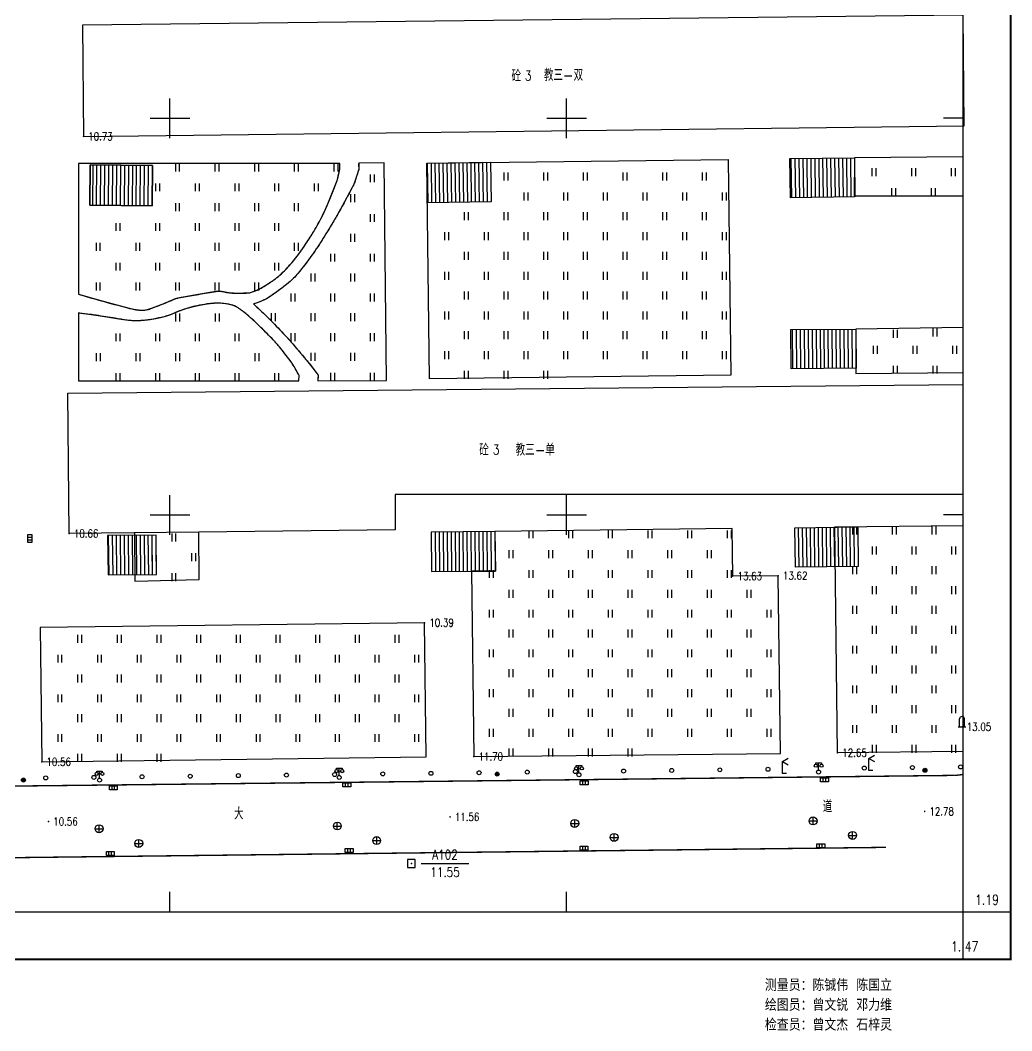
# Model space of a CAD drawing. Extents: x 1210 to 1476, y 1174 to 1460.
# Drawn here: x 1351.1 to 1476.1, y 1175 to 1302.4 of the extents above; entities that cross this region are included whole.
import ezdxf
from ezdxf.enums import TextEntityAlignment as Align

# ---------------------------------------------------------------- set-up
doc = ezdxf.new("R2010")
doc.units = 0
doc.header["$LTSCALE"] = 0.5
doc.header["$PDSIZE"] = 0.2
doc.linetypes.add('X3', pattern=[5, 4, -1])
doc.layers.get('0').update_dxf_attribs({"linetype": 'CONTINUOUS'})
doc.layers.add('ASSIST', color=7, linetype='CONTINUOUS', plot=False)
for name, color, linetype in [('COMPONENT', 4, 'CONTINUOUS'), ('DLDW', 11, 'CONTINUOUS'), ('DLSS', 4, 'CONTINUOUS'), ('GCD', 1, 'CONTINUOUS'), ('GXYZ', 2, 'CONTINUOUS'), ('JMD', 6, 'CONTINUOUS'), ('KZD', 1, 'CONTINUOUS'), ('SXSS', 5, 'CONTINUOUS'), ('TK', 7, 'CONTINUOUS'), ('ZBTZ', 3, 'CONTINUOUS')]:
    doc.layers.add(name, color=color, linetype=linetype)
doc.styles.add('HZ', font='rs.shx', dxfattribs={"width": 0.8, "bigfont": 'hztxt.shx'})
doc.linetypes.add('1161', pattern='A,0,[149,AAA.SHX,S=0.15,R=0,X=0,Y=0],-1.6', length=1.6)

# ---------------------------------------------------------------- blocks, each defined once
blk = doc.blocks.new('gc261')
blk.add_lwpolyline([(-1, -1), (1, -1), (1, 1), (-1, 1)], close=True)
blk.add_point((0, 0))
blk = doc.blocks.new('gc097')
for p, q in [((-0.7, 2), (-0.7, 2.3)), ((-0.7, 2.3), (0.7, 2.3)), ((0, 0.5), (0, 2.3)), ((0.7, 2.3), (0.7, 2))]:
    blk.add_line(p, q)
for centre, radius in [((-0.7, 1.6), 0.4), ((0, 0), 0.5), ((0.73, 1.6), 0.4)]:
    blk.add_circle(centre, radius)
blk = doc.blocks.new('gc043')
for p, q in [((-1, 0), (1, 0)), ((0, -1), (0, 1))]:
    blk.add_line(p, q)
blk.add_circle((0, 0), 1)
blk = doc.blocks.new('gcbj0102')
for p, q in [((-1, 0), (1, 0)), ((0, -1), (0, 1))]:
    blk.add_line(p, q)
blk.add_circle((0, 0), 1)
blk = doc.blocks.new('*U49')
at = {"linetype": 'Continuous'}
for points in [[(-0.5, 0.06), (-0.49, -0.11), (-0.49, 0.11)], [(-0.5, 0), (-0.5, -0.06), (-0.5, 0.06)], [(-0.49, -0.11), (-0.5, 0.06), (-0.5, -0.06)], [(-0.49, 0.11), (-0.47, -0.17), (-0.47, 0.17)], [(-0.47, -0.17), (-0.49, 0.11), (-0.49, -0.11)], [(-0.47, 0.17), (-0.45, -0.22), (-0.45, 0.22)], [(-0.45, -0.22), (-0.47, 0.17), (-0.47, -0.17)], [(-0.45, 0.22), (-0.42, -0.27), (-0.42, 0.27)], [(-0.42, -0.27), (-0.45, 0.22), (-0.45, -0.22)], [(-0.42, 0.27), (-0.39, -0.31), (-0.39, 0.31)], [(-0.39, -0.31), (-0.42, 0.27), (-0.42, -0.27)], [(-0.39, 0.31), (-0.35, -0.35), (-0.35, 0.35)], [(-0.35, -0.35), (-0.39, 0.31), (-0.39, -0.31)], [(-0.35, 0.35), (-0.31, -0.39), (-0.31, 0.39)], [(-0.31, -0.39), (-0.35, 0.35), (-0.35, -0.35)], [(-0.31, 0.39), (-0.27, -0.42), (-0.27, 0.42)], [(-0.27, -0.42), (-0.31, 0.39), (-0.31, -0.39)], [(-0.27, 0.42), (-0.22, -0.45), (-0.22, 0.45)], [(-0.22, -0.45), (-0.27, 0.42), (-0.27, -0.42)], [(-0.22, 0.45), (-0.17, -0.47), (-0.17, 0.47)], [(-0.17, -0.47), (-0.22, 0.45), (-0.22, -0.45)], [(-0.17, 0.47), (-0.11, -0.49), (-0.11, 0.49)], [(-0.11, -0.49), (-0.17, 0.47), (-0.17, -0.47)], [(-0.11, 0.49), (-0.06, -0.5), (-0.06, 0.5)], [(-0.06, -0.5), (-0.11, 0.49), (-0.11, -0.49)], [(0, -0.5), (-0.06, 0.5), (-0.06, -0.5)], [(-0.06, 0.5), (0, -0.5), (0, 0.5)], [(0.06, -0.5), (0, 0.5), (0, -0.5)], [(0, 0.5), (0.06, -0.5), (0.06, 0.5)], [(0.11, -0.49), (0.06, 0.5), (0.06, -0.5)], [(0.06, 0.5), (0.11, -0.49), (0.11, 0.49)], [(0.17, -0.47), (0.11, 0.49), (0.11, -0.49)], [(0.11, 0.49), (0.17, -0.47), (0.17, 0.47)], [(0.22, -0.45), (0.17, 0.47), (0.17, -0.47)], [(0.17, 0.47), (0.22, -0.45), (0.22, 0.45)], [(0.27, -0.42), (0.22, 0.45), (0.22, -0.45)], [(0.22, 0.45), (0.27, -0.42), (0.27, 0.42)], [(0.31, -0.39), (0.27, 0.42), (0.27, -0.42)], [(0.27, 0.42), (0.31, -0.39), (0.31, 0.39)], [(0.35, -0.35), (0.31, 0.39), (0.31, -0.39)], [(0.31, 0.39), (0.35, -0.35), (0.35, 0.35)], [(0.39, -0.31), (0.35, 0.35), (0.35, -0.35)], [(0.35, 0.35), (0.39, -0.31), (0.39, 0.31)], [(0.42, -0.27), (0.39, 0.31), (0.39, -0.31)], [(0.39, 0.31), (0.42, -0.27), (0.42, 0.27)], [(0.45, -0.22), (0.42, 0.27), (0.42, -0.27)], [(0.42, 0.27), (0.45, -0.22), (0.45, 0.22)], [(0.47, -0.17), (0.45, 0.22), (0.45, -0.22)], [(0.45, 0.22), (0.47, -0.17), (0.47, 0.17)], [(0.49, -0.11), (0.47, 0.17), (0.47, -0.17)], [(0.47, 0.17), (0.49, -0.11), (0.49, 0.11)], [(0.5, -0.06), (0.49, 0.11), (0.49, -0.11)], [(0.49, 0.11), (0.5, -0.06), (0.5, 0.06)], [(0.5, 0), (0.5, 0.06), (0.5, -0.06)]]:
    blk.add_solid(points, dxfattribs=at)
blk = doc.blocks.new('gcbj0106')
blk.add_circle((0, 0), 0.5)
at = {"linetype": 'Continuous'}
blk.add_blockref('*U49', (0, 0), dxfattribs=at)
blk = doc.blocks.new('gc052')
for p, q in [((0, 3), (1.39, 3.8)), ((0, 3), (1.39, 2.2)), ((0, 0), (0, 3)), ((1, 0), (0, 0))]:
    blk.add_line(p, q)
blk = doc.blocks.new('gc170')
at = {"linetype": 'Continuous'}
blk.add_circle((0, 0), 0.5, dxfattribs=at)
blk = doc.blocks.new('gc041')
for p, q in [((-1, 0.5), (1, 0.5)), ((-1, -0.5), (-1, 0.5)), ((-0.33, 0.5), (-0.33, -0.5)), ((0.33, 0.5), (0.33, -0.5)), ((1, 0.5), (1, -0.5)), ((1, -0.5), (-1, -0.5))]:
    blk.add_line(p, q)
blk = doc.blocks.new('gc106')
for p, q in [((-1, 0), (1, 0)), ((-0.6, 0), (-0.6, 2)), ((0.6, 0), (0.6, 2))]:
    blk.add_line(p, q)
blk.add_arc((0, 2), 0.6, 0, 180)
blk = doc.blocks.new('gc323')
at = {"flags": 128}
for points in [[(-0.5, 0), (-0.5, 2)], [(0.5, 0), (0.5, 2)]]:
    blk.add_lwpolyline(points, dxfattribs=at)
blk = doc.blocks.new('GC200')
at = {"linetype": 'Continuous', "const_width": 0.2, "flags": 128}
blk.add_lwpolyline([(-0.1, 0, 1), (0.1, 0, 1)], format="xyb", close=True, dxfattribs=at)
blk = doc.blocks.new('ac50tk')
for p, q in [((500, -12), (500, 512)), ((300, 195), (300, 205)), ((400, 195), (400, 205)), ((295, 200), (305, 200)), ((395, 200), (405, 200)), ((500, 200), (495, 200)), ((300, 95), (300, 105)), ((400, 95), (400, 105)), ((295, 100), (305, 100)), ((395, 100), (405, 100)), ((500, 100), (495, 100)), ((300, 0), (300, 5)), ((400, 0), (400, 5)), ((-12, 0), (512, 0))]:
    blk.add_line(p, q)
blk.add_lwpolyline([(-12, -12, 0.5, 0.5, 0), (-12, 512, 0.5, 0.5, 0), (512, 512, 0.5, 0.5, 0), (512, -12, 0.5, 0.5, 0)], format="xyseb", close=True)

msp = doc.modelspace()

# ---------------------------------------------------------------- linework, layer by layer
at = {"layer": 'ASSIST', "linetype": 'Continuous', "flags": 128}
for points in [[(1359.88, 1279.04), (1367.76, 1278.98), (1367.8, 1284.05), (1359.93, 1284.12)], [(1402.39, 1284.36), (1410.41, 1284.49), (1410.49, 1279.47), (1402.47, 1279.34)], [(1448.15, 1284.92), (1456.28, 1285.03), (1456.35, 1280.1), (1448.22, 1279.99)], [(1448.27, 1263.36), (1456.45, 1263.42), (1456.49, 1258.5), (1448.31, 1258.43)], [(1448.78, 1238.39), (1456.71, 1238.49), (1456.77, 1233.52), (1448.84, 1233.43)], [(1362.19, 1232.44), (1368.32, 1232.5), (1368.27, 1237.45), (1362.14, 1237.4)], [(1402.96, 1232.88), (1411.02, 1232.93), (1410.98, 1237.9), (1402.93, 1237.84)]]:
    msp.add_lwpolyline(points, close=True, dxfattribs=at)
at = {"layer": 'DLSS', "linetype": 'X3', "const_width": 0.15, "flags": 128}
for points, elevation in [([(1391.41, 1284.32), (1391.4, 1283.57)], 10.55), ([(1393.79, 1284.34), (1393.81, 1283.6)], 10.56), ([(1386.23, 1256.89), (1386.27, 1257.6)], 10.55), ([(1388.64, 1256.93), (1388.69, 1257.62)], 10.55)]:
    msp.add_lwpolyline(points, dxfattribs=dict(at, elevation=elevation))
for points in [[(1391.4, 1283.57, -0.008556), (1391.16, 1282.48, -0.027259), (1391.06, 1282.14, -0.015759), (1389.74, 1278.83, -0.024033), (1388.7, 1276.73, -0.012147), (1387.92, 1275.4, -0.010166), (1386.92, 1273.86, -0.027893), (1385.13, 1271.52, -0.039962), (1383.67, 1270.07, -0.027626), (1382.91, 1269.49, -0.015624), (1381.49, 1268.6, -0.034449), (1381, 1268.35, -0.018496), (1380.06, 1268)], [(1393.81, 1283.6, -0.012637), (1393.29, 1281.97, -0.038576), (1393.06, 1281.45, -0.004328), (1391.26, 1278.11, -0.010142), (1390.44, 1276.71, -0.001655), (1389.98, 1275.95, -0.00117), (1389.33, 1274.89, -0.016546), (1387.89, 1272.73, -0.014913), (1386.14, 1270.45, -0.050947), (1384.99, 1269.3, -0.026073), (1382.44, 1267.42, -0.043547), (1381.85, 1267.1, -0.020956), (1380.54, 1266.6)], [(1380.06, 1268, -0.001422), (1379.91, 1267.99, -0.007479), (1379.88, 1267.99, -0.007393), (1379.35, 1267.97, -0.003584), (1378.25, 1267.96, -0.058186), (1376.78, 1268.13, 0.091451), (1375.84, 1268.18, 0.007981), (1375.29, 1268.1, 0.001972), (1373.05, 1267.71, 0.001264), (1371.07, 1267.36, 0.014371), (1370.89, 1267.32, 0.049551), (1370.45, 1267.17, -0.014824), (1369.02, 1266.56, -0.005857), (1367.84, 1266.11, -0.012163), (1367.26, 1265.91, -0.087104), (1366.41, 1265.8, -0.052848), (1365.02, 1266.01, -0.001908), (1364.52, 1266.14, -0.000388), (1362.08, 1266.8, -0.002206), (1360.66, 1267.19, -0.001434), (1358.47, 1267.82)], [(1386.27, 1257.6, 0.014302), (1385.55, 1258.87, 0.028216), (1385.14, 1259.48, 0.003512), (1383.81, 1261.18, 0.014558), (1383.47, 1261.58, 0.011105), (1383.02, 1262.07, 0.003371), (1381.47, 1263.64, 0.019162), (1379.71, 1265.26, 0.031595), (1378.55, 1266.14, 0.080724), (1377.73, 1266.5, 0.054744), (1376.43, 1266.7, 0.047909), (1374.67, 1266.6, 0.033503), (1372.2, 1266.06, 0.033597), (1370.6, 1265.47, -0.040136), (1369.26, 1264.99, -0.041404), (1366.59, 1264.52, -0.057092), (1364.62, 1264.56, -0.008262), (1363.1, 1264.79, 0.005204), (1360.69, 1265.17, 0.004566), (1359.94, 1265.28, 0.002356), (1358.49, 1265.46)], [(1388.69, 1257.62, 0.004093), (1387.66, 1258.96, 0.008626), (1387.15, 1259.58, 0.000632), (1385.3, 1261.79, 0.007068), (1385.13, 1261.99, 0.007453), (1385.01, 1262.11, 0.000467), (1383.16, 1264.06, 0.010271), (1382.21, 1265.02, 0.00602), (1380.54, 1266.6)]]:
    msp.add_lwpolyline(points, format="xyb", dxfattribs=at)
at = {"layer": 'DLSS', "linetype": 'Continuous', "const_width": 0.175, "flags": 128}
msp.add_lwpolyline([(1468.9, 1207.18), (1405.25, 1206.45), (1342.91, 1205.75), (1341.04, 1208.75)], dxfattribs=at)
for points in [[(1470, 1207.31, -0.035686), (1468.9, 1207.18)], [(1460.28, 1198.11, 0.000002), (1432.81, 1197.78, 0.000002), (1405.34, 1197.46, 0.000009), (1295.34, 1196.16, 0.000006), (1220, 1195.27, 0.000006)]]:
    msp.add_lwpolyline(points, format="xyb", dxfattribs=at)
at = {"layer": 'JMD', "linetype": 'Continuous'}
for p, q in [((1367.8, 1284.05), (1359.93, 1284.12)), ((1360.26, 1279.04), (1360.3, 1284.11)), ((1360.76, 1279.04), (1360.8, 1284.11)), ((1361.26, 1279.03), (1361.3, 1284.1)), ((1361.76, 1279.03), (1361.8, 1284.1)), ((1362.26, 1279.02), (1362.3, 1284.1)), ((1362.76, 1279.02), (1362.8, 1284.09)), ((1363.26, 1279.02), (1363.3, 1284.09)), ((1363.76, 1279.01), (1363.8, 1284.08)), ((1364.26, 1279.01), (1364.3, 1284.08)), ((1364.76, 1279), (1364.8, 1284.08)), ((1365.26, 1279), (1365.3, 1284.07)), ((1365.76, 1279), (1365.8, 1284.07)), ((1366.26, 1278.99), (1366.3, 1284.06)), ((1366.76, 1278.99), (1366.8, 1284.06)), ((1367.26, 1278.98), (1367.3, 1284.06)), ((1367.76, 1278.98), (1367.8, 1284.05)), ((1402.39, 1284.36), (1410.41, 1284.49)), ((1402.41, 1284.36), (1402.49, 1279.34)), ((1402.91, 1284.37), (1402.99, 1279.35)), ((1403.41, 1284.38), (1403.49, 1279.36)), ((1403.91, 1284.39), (1403.99, 1279.37)), ((1404.41, 1284.4), (1404.49, 1279.37)), ((1404.91, 1284.4), (1404.99, 1279.38)), ((1405.41, 1284.41), (1405.49, 1279.39)), ((1405.91, 1284.42), (1405.99, 1279.4)), ((1406.41, 1284.43), (1406.49, 1279.41)), ((1406.91, 1284.44), (1406.99, 1279.41)), ((1407.41, 1284.44), (1407.49, 1279.42)), ((1407.91, 1284.45), (1407.99, 1279.43)), ((1408.41, 1284.46), (1408.49, 1279.44)), ((1408.91, 1284.47), (1408.99, 1279.45)), ((1409.41, 1284.48), (1409.49, 1279.45)), ((1409.91, 1284.48), (1409.99, 1279.46)), ((1410.41, 1284.49), (1410.49, 1279.47)), ((1448.15, 1284.92), (1456.28, 1285.03)), ((1448.28, 1284.92), (1448.35, 1279.99)), ((1448.78, 1284.93), (1448.85, 1280)), ((1449.28, 1284.93), (1449.35, 1280.01)), ((1449.78, 1284.94), (1449.85, 1280.02)), ((1450.28, 1284.95), (1450.35, 1280.02)), ((1450.78, 1284.95), (1450.85, 1280.03)), ((1451.28, 1284.96), (1451.35, 1280.04)), ((1451.78, 1284.97), (1451.85, 1280.04)), ((1452.28, 1284.97), (1452.35, 1280.05)), ((1452.78, 1284.98), (1452.85, 1280.06)), ((1453.28, 1284.99), (1453.35, 1280.06)), ((1453.78, 1285), (1453.85, 1280.07)), ((1454.28, 1285), (1454.35, 1280.08)), ((1454.78, 1285.01), (1454.85, 1280.08)), ((1455.28, 1285.02), (1455.35, 1280.09)), ((1455.78, 1285.02), (1455.85, 1280.1)), ((1456.28, 1285.03), (1456.35, 1280.1)), ((1359.88, 1279.04), (1367.76, 1278.98)), ((1410.49, 1279.47), (1402.47, 1279.34)), ((1456.35, 1280.1), (1448.22, 1279.99)), ((1448.27, 1263.36), (1456.45, 1263.42)), ((1448.45, 1263.36), (1448.49, 1258.43)), ((1448.95, 1263.36), (1448.99, 1258.44)), ((1449.45, 1263.37), (1449.49, 1258.44)), ((1449.95, 1263.37), (1449.99, 1258.45)), ((1450.45, 1263.38), (1450.49, 1258.45)), ((1450.95, 1263.38), (1450.99, 1258.45)), ((1451.45, 1263.38), (1451.49, 1258.46)), ((1451.95, 1263.39), (1451.99, 1258.46)), ((1452.45, 1263.39), (1452.49, 1258.47)), ((1452.95, 1263.4), (1452.99, 1258.47)), ((1453.45, 1263.4), (1453.49, 1258.47)), ((1453.95, 1263.4), (1453.99, 1258.48)), ((1454.45, 1263.41), (1454.49, 1258.48)), ((1454.95, 1263.41), (1454.99, 1258.49)), ((1455.45, 1263.42), (1455.49, 1258.49)), ((1455.95, 1263.42), (1455.99, 1258.49)), ((1456.45, 1263.42), (1456.49, 1258.5)), ((1456.49, 1258.5), (1448.31, 1258.43)), ((1448.78, 1238.39), (1456.71, 1238.49)), ((1449.21, 1238.4), (1449.27, 1233.43)), ((1449.71, 1238.4), (1449.77, 1233.44)), ((1450.21, 1238.41), (1450.27, 1233.44)), ((1450.71, 1238.42), (1450.77, 1233.45)), ((1451.21, 1238.42), (1451.27, 1233.45)), ((1451.71, 1238.43), (1451.77, 1233.46)), ((1452.21, 1238.43), (1452.27, 1233.47)), ((1452.71, 1238.44), (1452.77, 1233.47)), ((1453.21, 1238.45), (1453.27, 1233.48)), ((1453.71, 1238.45), (1453.77, 1233.49)), ((1454.21, 1238.46), (1454.27, 1233.49)), ((1454.71, 1238.46), (1454.77, 1233.5)), ((1455.21, 1238.47), (1455.27, 1233.5)), ((1455.71, 1238.48), (1455.77, 1233.51)), ((1456.21, 1238.48), (1456.27, 1233.52)), ((1456.71, 1238.49), (1456.77, 1233.52)), ((1368.27, 1237.45), (1362.14, 1237.4)), ((1362.32, 1232.44), (1362.27, 1237.4)), ((1362.82, 1232.45), (1362.77, 1237.4)), ((1363.32, 1232.45), (1363.27, 1237.41)), ((1363.82, 1232.46), (1363.77, 1237.41)), ((1364.32, 1232.46), (1364.27, 1237.42)), ((1364.82, 1232.47), (1364.77, 1237.42)), ((1365.32, 1232.47), (1365.27, 1237.42)), ((1365.82, 1232.48), (1365.77, 1237.43)), ((1366.32, 1232.48), (1366.27, 1237.43)), ((1366.82, 1232.48), (1366.77, 1237.44)), ((1367.32, 1232.49), (1367.27, 1237.44)), ((1367.82, 1232.49), (1367.77, 1237.45)), ((1368.32, 1232.5), (1368.27, 1237.45)), ((1410.98, 1237.9), (1402.93, 1237.84)), ((1403.02, 1232.88), (1402.98, 1237.84)), ((1403.52, 1232.88), (1403.48, 1237.85)), ((1404.02, 1232.88), (1403.98, 1237.85)), ((1404.52, 1232.89), (1404.48, 1237.86)), ((1405.02, 1232.89), (1404.98, 1237.86)), ((1405.52, 1232.89), (1405.48, 1237.86)), ((1406.02, 1232.9), (1405.98, 1237.87)), ((1406.52, 1232.9), (1406.48, 1237.87)), ((1407.02, 1232.9), (1406.98, 1237.87)), ((1407.52, 1232.91), (1407.48, 1237.88)), ((1408.02, 1232.91), (1407.98, 1237.88)), ((1408.52, 1232.92), (1408.48, 1237.88)), ((1409.02, 1232.92), (1408.98, 1237.89)), ((1409.52, 1232.92), (1409.48, 1237.89)), ((1410.02, 1232.93), (1409.98, 1237.89)), ((1410.52, 1232.93), (1410.48, 1237.9)), ((1411.02, 1232.93), (1410.98, 1237.9)), ((1456.77, 1233.52), (1448.84, 1233.43)), ((1362.19, 1232.44), (1368.32, 1232.5)), ((1402.96, 1232.88), (1411.02, 1232.93))]:
    msp.add_line(p, q, dxfattribs=at)
at = {"layer": 'JMD', "linetype": 'Continuous', "flags": 128}
msp.add_lwpolyline([(1358.97, 1301.72), (1359.1, 1287.72), (1470.12, 1289.05), (1469.98, 1302.99)], close=True, dxfattribs=at)
at = {"layer": 'JMD', "linetype": 'Continuous', "elevation": 14.28, "flags": 128}
msp.add_lwpolyline([(1470, 1242.58), (1398.38, 1242.58), (1398.38, 1238.15), (1373.64, 1237.82), (1357.29, 1237.66), (1357.12, 1255.36), (1470, 1256.45)], dxfattribs=at)
at = {"layer": 'KZD', "linetype": 'Continuous'}
msp.add_line((1401.68, 1196.09), (1407.68, 1196.09), dxfattribs=at)
at = {"layer": 'ZBTZ', "linetype": '1161', "flags": 128}
for points in [[(1391.41, 1284.32), (1358.47, 1284.32), (1358.47, 1267.82), (1358.47, 1267.82)], [(1470, 1285.16), (1456.28, 1285.03), (1456.27, 1280.23), (1470, 1280.21)], [(1358.49, 1265.46), (1358.49, 1256.89), (1386.23, 1256.89)], [(1470, 1263.64), (1456.45, 1263.42), (1456.45, 1257.82), (1470, 1257.98)], [(1470, 1210.21), (1454.15, 1210.03), (1453.83, 1238.5), (1470, 1238.69)]]:
    msp.add_lwpolyline(points, dxfattribs=at)
for points in [[(1387.92, 1275.4, 0.012147), (1388.7, 1276.73, 0.024033), (1389.74, 1278.83, 0.015759), (1391.06, 1282.14, 0.027259), (1391.16, 1282.48, 0.008556), (1391.4, 1283.57), (1391.41, 1284.32), (1358.47, 1284.32), (1358.47, 1267.82, 0.001434), (1360.66, 1267.19, 0.002206), (1362.08, 1266.8, 0.000388), (1364.52, 1266.14, 0.001908), (1365.02, 1266.01, 0.052848), (1366.41, 1265.8, 0.087104), (1367.26, 1265.91, 0.012163), (1367.84, 1266.11, 0.005857), (1369.02, 1266.56, 0.014824), (1370.45, 1267.17, -0.049551), (1370.89, 1267.32, -0.014371), (1371.07, 1267.36, -0.001264), (1373.05, 1267.71, -0.001972), (1375.29, 1268.1, -0.007981), (1375.84, 1268.18, -0.091451), (1376.78, 1268.13, 0.058186), (1378.25, 1267.96, 0.003584), (1379.35, 1267.97, 0.007393), (1379.88, 1267.99, 0.007479), (1379.91, 1267.99, 0.001422), (1380.06, 1268, 0.018496), (1381, 1268.35, 0.034449), (1381.49, 1268.6, 0.015624), (1382.91, 1269.49, 0.027626), (1383.67, 1270.07, 0.039962), (1385.13, 1271.52, 0.027893), (1386.92, 1273.86, 0.010166)], [(1397, 1284.38), (1393.79, 1284.34), (1393.81, 1283.6, -0.012637), (1393.29, 1281.97, -0.038576), (1393.06, 1281.45, -0.004328), (1391.26, 1278.11, -0.010142), (1390.44, 1276.71, -0.001655), (1389.98, 1275.95, -0.00117), (1389.33, 1274.89, -0.016546), (1387.89, 1272.73, -0.014913), (1386.14, 1270.45, -0.050947), (1384.99, 1269.3, -0.026073), (1382.44, 1267.42, -0.043547), (1381.85, 1267.1, -0.020956), (1380.54, 1266.6, -0.00602), (1382.21, 1265.02, -0.010271), (1383.16, 1264.06, -0.000467), (1385.01, 1262.11, -0.007453), (1385.13, 1261.99, -0.007068), (1385.3, 1261.79, -0.000632), (1387.15, 1259.58, -0.008626), (1387.66, 1258.96, -0.004093), (1388.69, 1257.62), (1388.64, 1256.93), (1397.31, 1256.95)], [(1383.81, 1261.18, 0.014558), (1383.47, 1261.58, 0.011105), (1383.02, 1262.07, 0.003371), (1381.47, 1263.64, 0.019162), (1379.71, 1265.26, 0.031595), (1378.55, 1266.14, 0.080724), (1377.73, 1266.5, 0.054744), (1376.43, 1266.7, 0.047909), (1374.67, 1266.6, 0.033503), (1372.2, 1266.06, 0.033597), (1370.6, 1265.47, -0.040136), (1369.26, 1264.99, -0.041404), (1366.59, 1264.52, -0.057092), (1364.62, 1264.56, -0.008262), (1363.1, 1264.79, 0.005204), (1360.69, 1265.17, 0.004566), (1359.94, 1265.28, 0.002356), (1358.49, 1265.46), (1358.49, 1256.89), (1386.23, 1256.89), (1386.27, 1257.6, 0.014302), (1385.55, 1258.87, 0.028216), (1385.14, 1259.48, 0.003512)]]:
    msp.add_lwpolyline(points, format="xyb", close=True, dxfattribs=at)
at = {"layer": 'ZBTZ', "linetype": 'Continuous', "flags": 128}
msp.add_lwpolyline([(1367.76, 1278.98), (1359.88, 1279.04), (1359.93, 1284.12), (1367.8, 1284.05)], close=True, dxfattribs=at)
at = {"layer": 'ZBTZ', "linetype": '1161', "elevation": 10.55, "flags": 128}
msp.add_lwpolyline([(1388.64, 1256.93), (1397.31, 1256.95), (1397, 1284.38), (1393.79, 1284.34)], dxfattribs=at)
at = {"layer": 'ZBTZ', "linetype": '1161', "flags": 128}
for points, elevation in [([(1402.39, 1284.36), (1440.38, 1284.8), (1440.72, 1257.62), (1402.72, 1257.15)], -0.04), ([(1408.31, 1209.56), (1446.95, 1209.95), (1446.68, 1232.35), (1440.95, 1232.3), (1440.89, 1238.3), (1410.94, 1237.9), (1411.02, 1232.93), (1408.02, 1232.91), (1408.31, 1209.56)], 11.7), ([(1365.56, 1231.68), (1373.68, 1231.89), (1373.64, 1237.82), (1365.51, 1237.76)], 10.21), ([(1353.64, 1225.84), (1353.84, 1208.89), (1402.29, 1209.5), (1402.1, 1226.42)], 10.28)]:
    msp.add_lwpolyline(points, close=True, dxfattribs=dict(at, elevation=elevation))

# ---------------------------------------------------------------- block references
at = {"layer": 'COMPONENT', "linetype": 'Continuous', "xscale": 0.5, "yscale": 0.5}
for name, p in [('gcbj0106', (1411.25, 1207.34, 11.75)), ('gcbj0106', (1465.18, 1207.82, 12.88)), ('gcbj0106', (1351.53, 1206.59, 10.55)), ('gcbj0102', (1425.99, 1199.37, 11.95)), ('gcbj0102', (1456.05, 1199.62, 12.53)), ('gcbj0102', (1366.06, 1198.6, 10.73)), ('gcbj0102', (1396.06, 1198.96, 11.32))]:
    msp.add_blockref(name, p, dxfattribs=at)
at = {"layer": 'DLDW', "linetype": 'Continuous', "xscale": 0.5, "yscale": 0.5}
for name, p in [('gc106', (1469.85, 1213.3, 13.05)), ('gc097', (1361.12, 1206.58, 10.73)), ('gc097', (1391.34, 1206.92, 11.35)), ('gc097', (1421.56, 1207.26, 11.97)), ('gc097', (1451.77, 1207.6, 12.59))]:
    msp.add_blockref(name, p, dxfattribs=at)
at = {"layer": 'DLSS', "linetype": 'Continuous', "xscale": 0.5, "yscale": 0.5}
for p in [(1447.24, 1207.43, 12.49), (1458.11, 1207.81, 12.75)]:
    msp.add_blockref('gc052', p, dxfattribs=at)
at = {"layer": 'GCD', "linetype": 'Continuous'}
ref = msp.add_blockref('GC200', (1359.1, 1287.72, 10.73), dxfattribs=dict(at, xscale=0.5, yscale=0.5, zscale=0.5))
ref.add_attrib('height', '10.73', dxfattribs={"linetype": 'Continuous', "height": 1, "style": 'HZ', "width": 0.8}).set_placement((1359.7, 1287.72, 10.73), align=Align.MIDDLE_LEFT)
ref = msp.add_blockref('GC200', (1357.29, 1237.66, 10.66), dxfattribs=dict(at, xscale=0.5, yscale=0.5, zscale=0.5))
ref.add_attrib('height', '10.66', dxfattribs={"linetype": 'Continuous', "height": 1, "style": 'HZ', "width": 0.8}).set_placement((1357.89, 1237.66, 10.66), align=Align.MIDDLE_LEFT)
ref = msp.add_blockref('GC200', (1440.95, 1232.3, 13.63), dxfattribs=dict(at, xscale=0.5, yscale=0.5, zscale=0.5))
ref.add_attrib('height', '13.63', dxfattribs={"linetype": 'Continuous', "height": 1, "style": 'HZ', "width": 0.8}).set_placement((1441.56, 1232.3, 13.63), align=Align.MIDDLE_LEFT)
ref = msp.add_blockref('GC200', (1446.68, 1232.35, 13.62), dxfattribs=dict(at, xscale=0.5, yscale=0.5, zscale=0.5))
ref.add_attrib('height', '13.62', dxfattribs={"linetype": 'Continuous', "height": 1, "style": 'HZ', "width": 0.8}).set_placement((1447.28, 1232.35, 13.62), align=Align.MIDDLE_LEFT)
ref = msp.add_blockref('GC200', (1402.1, 1226.42, 10.39), dxfattribs=dict(at, xscale=0.5, yscale=0.5, zscale=0.5))
ref.add_attrib('height', '10.39', dxfattribs={"linetype": 'Continuous', "height": 1, "style": 'HZ', "width": 0.8}).set_placement((1402.7, 1226.42, 10.39), align=Align.MIDDLE_LEFT)
ref = msp.add_blockref('GC200', (1469.85, 1213.3, 13.05), dxfattribs=dict(at, xscale=0.5, yscale=0.5, zscale=0.5))
ref.add_attrib('height', '13.05', dxfattribs={"linetype": 'Continuous', "height": 1, "style": 'HZ', "width": 0.8}).set_placement((1470.45, 1213.3, 13.05), align=Align.MIDDLE_LEFT)
ref = msp.add_blockref('GC200', (1408.31, 1209.56, 11.7), dxfattribs=dict(at, xscale=0.5, yscale=0.5, zscale=0.5))
ref.add_attrib('height', '11.70', dxfattribs={"linetype": 'Continuous', "height": 1, "style": 'HZ', "width": 0.8}).set_placement((1408.9, 1209.56, 11.7), align=Align.MIDDLE_LEFT)
ref = msp.add_blockref('GC200', (1454.15, 1210.03, 12.65), dxfattribs=dict(at, xscale=0.5, yscale=0.5, zscale=0.5))
ref.add_attrib('height', '12.65', dxfattribs={"linetype": 'Continuous', "height": 1, "style": 'HZ', "width": 0.8}).set_placement((1454.76, 1210.03, 12.65), align=Align.MIDDLE_LEFT)
ref = msp.add_blockref('GC200', (1353.84, 1208.89, 10.56), dxfattribs=dict(at, xscale=0.5, yscale=0.5, zscale=0.5))
ref.add_attrib('height', '10.56', dxfattribs={"linetype": 'Continuous', "height": 1, "style": 'HZ', "width": 0.8}).set_placement((1354.43, 1208.89, 10.56), align=Align.MIDDLE_LEFT)
ref = msp.add_blockref('GC200', (1405.32, 1201.95, 11.56), dxfattribs=dict(at, xscale=0.5, yscale=0.5, zscale=0.5))
ref.add_attrib('height', '11.56', dxfattribs={"linetype": 'Continuous', "height": 1, "style": 'HZ', "width": 0.8}).set_placement((1405.92, 1201.95, 11.56), align=Align.MIDDLE_LEFT)
ref = msp.add_blockref('GC200', (1465.14, 1202.64, 12.78), dxfattribs=dict(at, xscale=0.5, yscale=0.5, zscale=0.5))
ref.add_attrib('height', '12.78', dxfattribs={"linetype": 'Continuous', "height": 1, "style": 'HZ', "width": 0.8}).set_placement((1465.74, 1202.64, 12.78), align=Align.MIDDLE_LEFT)
ref = msp.add_blockref('GC200', (1354.69, 1201.37, 10.55), dxfattribs=dict(at, xscale=0.5, yscale=0.5, zscale=0.5))
ref.add_attrib('height', '10.56', dxfattribs={"linetype": 'Continuous', "height": 1, "style": 'HZ', "width": 0.8}).set_placement((1355.29, 1201.37, 10.55), align=Align.MIDDLE_LEFT)
at = {"layer": 'GXYZ', "linetype": 'Continuous', "xscale": 0.5, "yscale": 0.5, "zscale": 0.5}
for p, rotation in [((1352.32, 1237.05, 10.18), 90), ((1422.21, 1206.26, 11.84), 180), ((1452.5, 1206.61, 12.44), 180), ((1362.86, 1205.61, 10.64), 180), ((1392.31, 1205.98, 11.21), 180), ((1362.48, 1197.33, 10.63), 180), ((1392.6, 1197.71, 11.22), 180), ((1422.2, 1197.99, 11.83), 180), ((1452.04, 1198.31, 12.39), 180)]:
    msp.add_blockref('gc041', p, dxfattribs=dict(at, rotation=rotation))
at = {"layer": 'GXYZ', "linetype": 'Continuous', "xscale": 0.5, "yscale": 0.5}
for p in [(1391.1, 1200.8, 11.26), (1421.03, 1201.12, 11.86), (1451.07, 1201.44, 12.47), (1361.07, 1200.45, 10.65)]:
    msp.add_blockref('gc043', p, dxfattribs=at)
at = {"layer": 'KZD', "linetype": 'Continuous', "xscale": 0.5, "yscale": 0.5}
msp.add_blockref('gc261', (1400.43, 1196.09, 11.55), dxfattribs=at)
at = {"layer": 'TK', "linetype": 'Continuous', "xscale": 0.5, "yscale": 0.5}
msp.add_blockref('ac50tk', (1220, 1190), dxfattribs=at)
at = {"layer": 'ZBTZ', "linetype": 'Continuous', "xscale": 0.5, "yscale": 0.5}
for name, p in [('gc323', (1370.97, 1283.3)), ('gc323', (1375.97, 1283.3)), ('gc323', (1380.97, 1283.3)), ('gc323', (1385.97, 1283.3)), ('gc323', (1390.97, 1283.3)), ('gc323', (1395.54, 1281.93)), ('gc323', (1412.39, 1282.15)), ('gc323', (1417.39, 1282.15)), ('gc323', (1422.39, 1282.15)), ('gc323', (1427.39, 1282.15)), ('gc323', (1432.39, 1282.15)), ('gc323', (1437.39, 1282.15)), ('gc323', (1458.77, 1282.7)), ('gc323', (1463.77, 1282.7)), ('gc323', (1468.77, 1282.7)), ('gc323', (1368.47, 1280.8)), ('gc323', (1373.47, 1280.8)), ('gc323', (1378.47, 1280.8)), ('gc323', (1383.47, 1280.8)), ('gc323', (1388.47, 1280.8)), ('gc323', (1393.04, 1279.43)), ('gc323', (1414.89, 1279.65)), ('gc323', (1419.89, 1279.65)), ('gc323', (1424.89, 1279.65)), ('gc323', (1429.89, 1279.65)), ('gc323', (1434.89, 1279.65)), ('gc323', (1439.89, 1279.65)), ('gc323', (1461.27, 1280.2)), ('gc323', (1466.27, 1280.2)), ('gc323', (1370.97, 1278.3)), ('gc323', (1375.97, 1278.3)), ('gc323', (1380.97, 1278.3)), ('gc323', (1385.97, 1278.3)), ('gc323', (1395.54, 1276.93)), ('gc323', (1407.39, 1277.15)), ('gc323', (1412.39, 1277.15)), ('gc323', (1417.39, 1277.15)), ('gc323', (1422.39, 1277.15)), ('gc323', (1427.39, 1277.15)), ('gc323', (1432.39, 1277.15)), ('gc323', (1437.39, 1277.15)), ('gc323', (1363.47, 1275.8)), ('gc323', (1368.47, 1275.8)), ('gc323', (1373.47, 1275.8)), ('gc323', (1378.47, 1275.8)), ('gc323', (1383.47, 1275.8)), ('gc323', (1393.04, 1274.43)), ('gc323', (1404.89, 1274.65)), ('gc323', (1409.89, 1274.65)), ('gc323', (1414.89, 1274.65)), ('gc323', (1419.89, 1274.65)), ('gc323', (1424.89, 1274.65)), ('gc323', (1429.89, 1274.65)), ('gc323', (1434.89, 1274.65)), ('gc323', (1439.89, 1274.65)), ('gc323', (1360.97, 1273.3)), ('gc323', (1365.97, 1273.3)), ('gc323', (1370.97, 1273.3)), ('gc323', (1375.97, 1273.3)), ('gc323', (1380.97, 1273.3)), ('gc323', (1385.97, 1273.3)), ('gc323', (1390.54, 1271.93)), ('gc323', (1395.54, 1271.93)), ('gc323', (1407.39, 1272.15)), ('gc323', (1412.39, 1272.15)), ('gc323', (1417.39, 1272.15)), ('gc323', (1422.39, 1272.15)), ('gc323', (1427.39, 1272.15)), ('gc323', (1432.39, 1272.15)), ('gc323', (1437.39, 1272.15)), ('gc323', (1363.47, 1270.8)), ('gc323', (1368.47, 1270.8)), ('gc323', (1373.47, 1270.8)), ('gc323', (1378.47, 1270.8)), ('gc323', (1383.47, 1270.8)), ('gc323', (1388.04, 1269.43)), ('gc323', (1393.04, 1269.43)), ('gc323', (1404.89, 1269.65)), ('gc323', (1409.89, 1269.65)), ('gc323', (1414.89, 1269.65)), ('gc323', (1419.89, 1269.65)), ('gc323', (1424.89, 1269.65)), ('gc323', (1429.89, 1269.65)), ('gc323', (1434.89, 1269.65)), ('gc323', (1439.89, 1269.65)), ('gc323', (1360.97, 1268.3)), ('gc323', (1365.97, 1268.3)), ('gc323', (1370.97, 1268.3)), ('gc323', (1375.97, 1268.3)), ('gc323', (1380.97, 1268.3)), ('gc323', (1385.54, 1266.93)), ('gc323', (1390.54, 1266.93)), ('gc323', (1395.54, 1266.93)), ('gc323', (1407.39, 1267.15)), ('gc323', (1412.39, 1267.15)), ('gc323', (1417.39, 1267.15)), ('gc323', (1422.39, 1267.15)), ('gc323', (1427.39, 1267.15)), ('gc323', (1432.39, 1267.15)), ('gc323', (1437.39, 1267.15)), ('gc323', (1370.99, 1264.39)), ('gc323', (1375.99, 1264.39)), ('gc323', (1383.04, 1264.43)), ('gc323', (1388.04, 1264.43)), ('gc323', (1393.04, 1264.43)), ('gc323', (1404.89, 1264.65)), ('gc323', (1409.89, 1264.65)), ('gc323', (1414.89, 1264.65)), ('gc323', (1419.89, 1264.65)), ('gc323', (1424.89, 1264.65)), ('gc323', (1429.89, 1264.65)), ('gc323', (1434.89, 1264.65)), ('gc323', (1439.89, 1264.65)), ('gc323', (1363.49, 1261.89)), ('gc323', (1368.49, 1261.89)), ('gc323', (1373.49, 1261.89)), ('gc323', (1378.49, 1261.89)), ('gc323', (1385.54, 1261.93)), ('gc323', (1390.54, 1261.93)), ('gc323', (1395.54, 1261.93)), ('gc323', (1407.39, 1262.15)), ('gc323', (1412.39, 1262.15)), ('gc323', (1417.39, 1262.15)), ('gc323', (1422.39, 1262.15)), ('gc323', (1427.39, 1262.15)), ('gc323', (1432.39, 1262.15)), ('gc323', (1437.39, 1262.15)), ('gc323', (1461.45, 1262.34)), ('gc323', (1466.45, 1262.5)), ('gc323', (1458.95, 1260.32)), ('gc323', (1463.95, 1260.32)), ('gc323', (1468.95, 1260.32)), ('gc323', (1360.99, 1259.39)), ('gc323', (1365.99, 1259.39)), ('gc323', (1370.99, 1259.39)), ('gc323', (1375.99, 1259.39)), ('gc323', (1380.99, 1259.39)), ('gc323', (1388.04, 1259.43)), ('gc323', (1393.04, 1259.43)), ('gc323', (1404.89, 1259.65)), ('gc323', (1409.89, 1259.65)), ('gc323', (1414.89, 1259.65)), ('gc323', (1419.89, 1259.65)), ('gc323', (1424.89, 1259.65)), ('gc323', (1429.89, 1259.65)), ('gc323', (1434.89, 1259.65)), ('gc323', (1439.89, 1259.65)), ('gc323', (1461.45, 1257.82)), ('gc323', (1466.45, 1257.82)), ('gc323', (1363.49, 1256.89)), ('gc323', (1368.49, 1256.89)), ('gc323', (1373.49, 1256.89)), ('gc323', (1378.49, 1256.89)), ('gc323', (1383.49, 1256.89)), ('gc323', (1390.54, 1256.93)), ('gc323', (1395.54, 1256.93)), ('gc323', (1407.39, 1257.15)), ('gc323', (1412.39, 1257.15)), ('gc323', (1417.39, 1257.15)), ('gc323', (1456.33, 1237.53)), ('gc323', (1461.33, 1237.53)), ('gc323', (1466.33, 1237.53)), ('gc323', (1370.51, 1236.68)), ('gc323', (1415.52, 1237.06)), ('gc323', (1420.52, 1237.06)), ('gc323', (1425.52, 1237.06)), ('gc323', (1430.52, 1237.06)), ('gc323', (1435.52, 1237.06)), ('gc323', (1440.52, 1237.06)), ('gc323', (1413.02, 1234.56)), ('gc323', (1418.02, 1234.56)), ('gc323', (1423.02, 1234.56)), ('gc323', (1428.02, 1234.56)), ('gc323', (1433.02, 1234.56)), ('gc323', (1438.02, 1234.56)), ('gc323', (1458.83, 1235.03)), ('gc323', (1463.83, 1235.03)), ('gc323', (1468.83, 1235.03)), ('gc323', (1368.01, 1234.18)), ('gc323', (1373.01, 1234.18)), ('gc323', (1410.52, 1232.06)), ('gc323', (1415.52, 1232.06)), ('gc323', (1420.52, 1232.06)), ('gc323', (1425.52, 1232.06)), ('gc323', (1430.52, 1232.06)), ('gc323', (1435.52, 1232.06)), ('gc323', (1440.52, 1232.06)), ('gc323', (1456.33, 1232.53)), ('gc323', (1461.33, 1232.53)), ('gc323', (1466.33, 1232.53)), ('gc323', (1370.51, 1231.68)), ('gc323', (1413.02, 1229.56)), ('gc323', (1418.02, 1229.56)), ('gc323', (1423.02, 1229.56)), ('gc323', (1428.02, 1229.56)), ('gc323', (1433.02, 1229.56)), ('gc323', (1438.02, 1229.56)), ('gc323', (1443.02, 1229.56)), ('gc323', (1458.83, 1230.03)), ('gc323', (1463.83, 1230.03)), ('gc323', (1468.83, 1230.03)), ('gc323', (1410.52, 1227.06)), ('gc323', (1415.52, 1227.06)), ('gc323', (1420.52, 1227.06)), ('gc323', (1425.52, 1227.06)), ('gc323', (1430.52, 1227.06)), ('gc323', (1435.52, 1227.06)), ('gc323', (1440.52, 1227.06)), ('gc323', (1445.52, 1227.06)), ('gc323', (1456.33, 1227.53)), ('gc323', (1461.33, 1227.53)), ('gc323', (1466.33, 1227.53)), ('gc323', (1413.02, 1224.56)), ('gc323', (1418.02, 1224.56)), ('gc323', (1423.02, 1224.56)), ('gc323', (1428.02, 1224.56)), ('gc323', (1433.02, 1224.56)), ('gc323', (1438.02, 1224.56)), ('gc323', (1443.02, 1224.56)), ('gc323', (1458.83, 1225.03)), ('gc323', (1463.83, 1225.03)), ('gc323', (1468.83, 1225.03)), ('gc323', (1358.64, 1223.89)), ('gc323', (1363.64, 1223.89)), ('gc323', (1368.64, 1223.89)), ('gc323', (1373.64, 1223.89)), ('gc323', (1378.64, 1223.89)), ('gc323', (1383.64, 1223.89)), ('gc323', (1388.64, 1223.89)), ('gc323', (1393.64, 1223.89)), ('gc323', (1398.64, 1223.89)), ('gc323', (1410.52, 1222.06)), ('gc323', (1415.52, 1222.06)), ('gc323', (1420.52, 1222.06)), ('gc323', (1425.52, 1222.06)), ('gc323', (1430.52, 1222.06)), ('gc323', (1435.52, 1222.06)), ('gc323', (1440.52, 1222.06)), ('gc323', (1445.52, 1222.06)), ('gc323', (1456.33, 1222.53)), ('gc323', (1461.33, 1222.53)), ('gc323', (1466.33, 1222.53)), ('gc323', (1356.14, 1221.39)), ('gc323', (1361.14, 1221.39)), ('gc323', (1366.14, 1221.39)), ('gc323', (1371.14, 1221.39)), ('gc323', (1376.14, 1221.39)), ('gc323', (1381.14, 1221.39)), ('gc323', (1386.14, 1221.39)), ('gc323', (1391.14, 1221.39)), ('gc323', (1396.14, 1221.39)), ('gc323', (1401.14, 1221.39)), ('gc323', (1413.02, 1219.56)), ('gc323', (1418.02, 1219.56)), ('gc323', (1423.02, 1219.56)), ('gc323', (1428.02, 1219.56)), ('gc323', (1433.02, 1219.56)), ('gc323', (1438.02, 1219.56)), ('gc323', (1443.02, 1219.56)), ('gc323', (1458.83, 1220.03)), ('gc323', (1463.83, 1220.03)), ('gc323', (1468.83, 1220.03)), ('gc323', (1358.64, 1218.89)), ('gc323', (1363.64, 1218.89)), ('gc323', (1368.64, 1218.89)), ('gc323', (1373.64, 1218.89)), ('gc323', (1378.64, 1218.89)), ('gc323', (1383.64, 1218.89)), ('gc323', (1388.64, 1218.89)), ('gc323', (1393.64, 1218.89)), ('gc323', (1398.64, 1218.89)), ('gc323', (1410.52, 1217.06)), ('gc323', (1415.52, 1217.06)), ('gc323', (1420.52, 1217.06)), ('gc323', (1425.52, 1217.06)), ('gc323', (1430.52, 1217.06)), ('gc323', (1435.52, 1217.06)), ('gc323', (1440.52, 1217.06)), ('gc323', (1445.52, 1217.06)), ('gc323', (1456.33, 1217.53)), ('gc323', (1461.33, 1217.53)), ('gc323', (1466.33, 1217.53)), ('gc323', (1356.14, 1216.39)), ('gc323', (1361.14, 1216.39)), ('gc323', (1366.14, 1216.39)), ('gc323', (1371.14, 1216.39)), ('gc323', (1376.14, 1216.39)), ('gc323', (1381.14, 1216.39)), ('gc323', (1386.14, 1216.39)), ('gc323', (1391.14, 1216.39)), ('gc323', (1396.14, 1216.39)), ('gc323', (1401.14, 1216.39)), ('gc323', (1413.02, 1214.56)), ('gc323', (1418.02, 1214.56)), ('gc323', (1423.02, 1214.56)), ('gc323', (1428.02, 1214.56)), ('gc323', (1433.02, 1214.56)), ('gc323', (1438.02, 1214.56)), ('gc323', (1443.02, 1214.56)), ('gc323', (1458.83, 1215.03)), ('gc323', (1463.83, 1215.03)), ('gc323', (1468.83, 1215.03)), ('gc323', (1358.64, 1213.89)), ('gc323', (1363.64, 1213.89)), ('gc323', (1368.64, 1213.89)), ('gc323', (1373.64, 1213.89)), ('gc323', (1378.64, 1213.89)), ('gc323', (1383.64, 1213.89)), ('gc323', (1388.64, 1213.89)), ('gc323', (1393.64, 1213.89)), ('gc323', (1398.64, 1213.89)), ('gc323', (1410.52, 1212.06)), ('gc323', (1415.52, 1212.06)), ('gc323', (1420.52, 1212.06)), ('gc323', (1425.52, 1212.06)), ('gc323', (1430.52, 1212.06)), ('gc323', (1435.52, 1212.06)), ('gc323', (1440.52, 1212.06)), ('gc323', (1445.52, 1212.06)), ('gc323', (1456.33, 1212.53)), ('gc323', (1461.33, 1212.53)), ('gc323', (1466.33, 1212.53)), ('gc323', (1356.14, 1211.39)), ('gc323', (1361.14, 1211.39)), ('gc323', (1366.14, 1211.39)), ('gc323', (1371.14, 1211.39)), ('gc323', (1376.14, 1211.39)), ('gc323', (1381.14, 1211.39)), ('gc323', (1386.14, 1211.39)), ('gc323', (1391.14, 1211.39)), ('gc323', (1396.14, 1211.39)), ('gc323', (1401.14, 1211.39)), ('gc323', (1413.02, 1209.56)), ('gc323', (1418.02, 1209.56)), ('gc323', (1423.02, 1209.56)), ('gc323', (1428.02, 1209.56)), ('gc323', (1458.83, 1210.03)), ('gc323', (1463.83, 1210.03)), ('gc323', (1468.83, 1210.03)), ('gc323', (1358.64, 1208.89)), ('gc323', (1363.64, 1208.89)), ('gc323', (1368.64, 1208.89)), ('gc170', (1390.76, 1207.29)), ('gc170', (1396.83, 1207.37)), ('gc170', (1402.9, 1207.44)), ('gc170', (1408.97, 1207.51)), ('gc170', (1415.04, 1207.59)), ('gc170', (1421.11, 1207.66)), ('gc170', (1427.18, 1207.73)), ('gc170', (1433.25, 1207.8)), ('gc170', (1439.32, 1207.88)), ('gc170', (1445.39, 1207.95)), ('gc170', (1457.53, 1208.1)), ('gc170', (1463.6, 1208.17)), ('gc170', (1360.41, 1206.93)), ('gc170', (1366.48, 1207)), ('gc170', (1372.55, 1207.08)), ('gc170', (1378.62, 1207.15)), ('gc170', (1384.69, 1207.22))]:
    msp.add_blockref(name, p, dxfattribs=at)
at = {"layer": 'ZBTZ', "linetype": 'Continuous', "xscale": 0.5, "yscale": 0.5, "rotation": 180}
for p in [(1469.67, 1208.24), (1354.34, 1206.86, 10.6)]:
    msp.add_blockref('gc170', p, dxfattribs=at)

# ---------------------------------------------------------------- texts
at = {"layer": 'JMD', "linetype": 'Continuous', "style": 'HZ', "width": 0.8}
for p in [(1414.26, 1295.37), (1410.2, 1248.23)]:
    msp.add_text('砼', height=1.5, dxfattribs=at).set_placement(p, align=Align.MIDDLE_RIGHT)
for p in [(1414.76, 1295.37), (1410.7, 1248.23)]:
    msp.add_text('3', height=1.2, dxfattribs=at).set_placement(p, align=Align.MIDDLE_LEFT)
for s, p in [('教三-双', (1419.62, 1295.54)), ('教三-单', (1416.05, 1248.31))]:
    msp.add_text(s, height=1.5, dxfattribs=at).set_placement(p, align=Align.MIDDLE)
at = {"layer": 'KZD', "linetype": 'Continuous', "style": 'HZ', "width": 0.8}
for s, p in [('A102', (1404.68, 1197.19)), ('11.55', (1404.68, 1194.99))]:
    msp.add_text(s, height=1.2, dxfattribs=at).set_placement(p, align=Align.MIDDLE)
at = {"layer": 'SXSS', "linetype": 'Continuous', "style": 'HZ', "width": 0.8}
for s, p in [('道', (1452.3, 1202.53)), ('大', (1378.08, 1201.61))]:
    msp.add_text(s, height=1.5, dxfattribs=at).set_placement(p)
at = {"layer": 'TK', "linetype": 'Continuous', "style": 'HZ', "width": 0.8}
msp.add_text('1.19', height=1.25, dxfattribs=at).set_placement((1473, 1191.5), align=Align.MIDDLE)
msp.add_text('1.', height=1.25, dxfattribs=at).set_placement((1469.75, 1185.62), align=Align.MIDDLE_RIGHT)
msp.add_text('47', height=1.25, dxfattribs=at).set_placement((1470.2, 1185.62), align=Align.MIDDLE_LEFT)
at = {"layer": 'TK', "linetype": 'Continuous', "style": 'HZ'}
for s, p in [('测量员：陈铖伟 陈国立', (1445, 1180.75)), ('绘图员：曾文锐 邓力维', (1445, 1178.25)), ('检查员：曾文杰 石梓灵', (1445, 1175.75))]:
    msp.add_text(s, height=1.5, dxfattribs=at).set_placement(p, align=Align.MIDDLE_LEFT)

doc.saveas('drawing.dxf')
